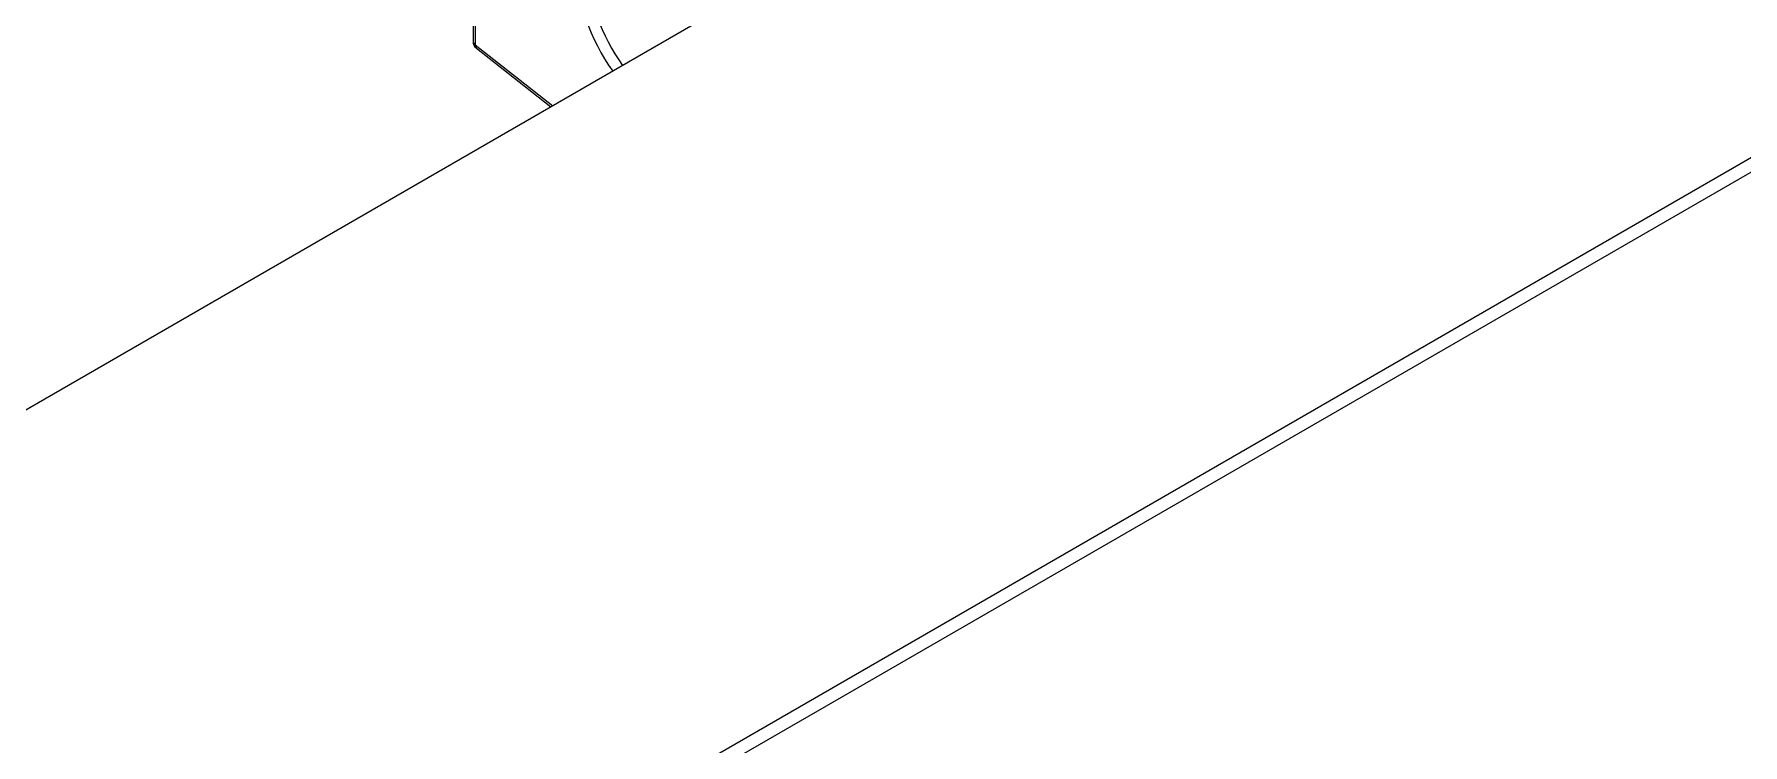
# Model space of a CAD drawing. Extents: x 12.3 to 108.7, y 1.1 to 80.4.
# Drawn here: x 71.683 to 73.653, y 62.533 to 63.353 of the extents above; entities that cross this region are included whole.
import ezdxf

# ---------------------------------------------------------------- set-up
doc = ezdxf.new("R2010")
doc.units = 0
doc.header["$MEASUREMENT"] = 0
doc.layers.add('OBJECT', color=7, linetype='CONTINUOUS')

msp = doc.modelspace()

# ---------------------------------------------------------------- linework, layer by layer
at = {"layer": 'OBJECT'}
for p, q in [((74.7847, 63.8577), (71.7747, 62.12)), ((71.7888, 62.1119), (74.8003, 63.8504)), ((73.0043, 63.6877), (70.6565, 62.3323)), ((72.1887, 63.4371), (72.1887, 63.3442)), ((72.1913, 63.4333), (72.1913, 63.3403)), ((72.1913, 63.3403), (72.2807, 63.2699)), ((72.1925, 63.3363), (72.2785, 63.2686))]:
    msp.add_line(p, q, dxfattribs=at)
for centre, radius, start, end in [((72.1987, 63.3442), 0.01, 180, 231.7639), ((72.1935, 63.3446), 0.0048, 184.7409, 242.4728), ((72.1955, 63.3395), 0.00428, 168.0476, 226.584)]:
    msp.add_arc(centre, radius, start, end, dxfattribs=at)
for centre, major_axis, ratio, start_param, end_param in [((72.398, 63.3726), (-0.062, 0.1201), 0.547678, 0.815104, 1.822509), ((72.4055, 63.3764), (-0.0569, 0.1114), 0.553578, 0.817738, 1.840495)]:
    msp.add_ellipse(centre, major_axis=major_axis, ratio=ratio, start_param=start_param, end_param=end_param, dxfattribs=at)

doc.saveas('drawing.dxf')
